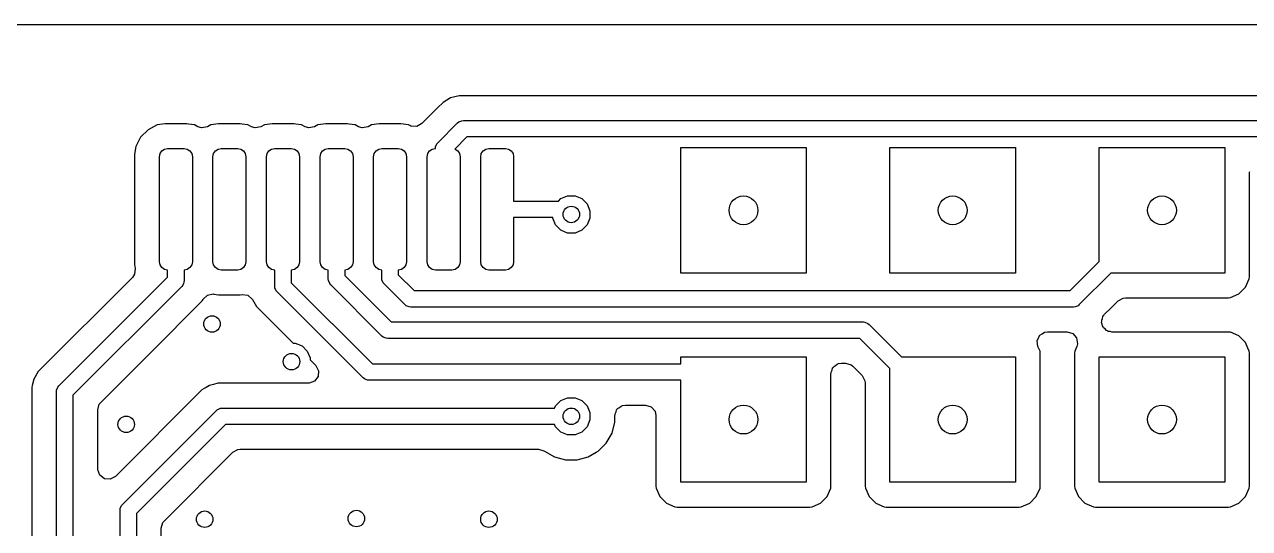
# Model space of a CAD drawing. Extents: x 0.22 to 1.78, y 0.22 to 1.38.
# Drawn here: x 0.569 to 1.155, y 1.141 to 1.382 of the extents above; entities that cross this region are included whole.
import ezdxf

# ---------------------------------------------------------------- set-up
doc = ezdxf.new("R2010")
doc.units = 0
doc.header["$MEASUREMENT"] = 0
doc.layers.add('BLACK', color=7, linetype='CONTINUOUS')

msp = doc.modelspace()

# ---------------------------------------------------------------- linework, layer by layer
at = {"layer": 'BLACK', "linetype": 'CONTINUOUS'}
for p, q in [((0.22285, 1.38211), (1.77715, 1.38211)), ((0.77305, 1.34698), (0.76945, 1.3449)), ((0.77706, 1.34805), (0.77305, 1.34698)), ((0.78121, 1.34805), (0.77706, 1.34805)), ((0.77706, 1.34805), (0.77706, 1.34805)), ((0.78151, 1.34805), (0.78121, 1.34805)), ((1.17609, 1.34805), (0.78151, 1.34805)), ((0.78151, 1.34805), (0.78151, 1.34805)), ((0.76652, 1.34197), (0.76248, 1.33793)), ((0.7668, 1.34225), (0.76652, 1.34197)), ((0.76652, 1.34197), (0.76652, 1.34197)), ((0.76945, 1.3449), (0.7668, 1.34225)), ((0.7668, 1.34225), (0.7668, 1.34225)), ((0.76945, 1.3449), (0.76945, 1.3449)), ((0.76248, 1.33793), (0.75927, 1.33472)), ((0.7669, 1.32562), (0.77635, 1.33507)), ((0.77635, 1.33507), (0.77695, 1.33556)), ((0.77695, 1.33556), (0.77837, 1.33614)), ((0.77837, 1.33614), (0.77913, 1.33622)), ((0.77913, 1.33622), (1.17402, 1.33622)), ((0.62841, 1.33181), (0.62488, 1.32828)), ((0.63286, 1.33408), (0.62841, 1.33181)), ((0.63655, 1.33467), (0.63286, 1.33408)), ((0.64691, 1.33467), (0.63655, 1.33467)), ((0.6478, 1.33452), (0.64691, 1.33467)), ((0.64691, 1.33467), (0.64691, 1.33467)), ((0.6506, 1.33408), (0.6478, 1.33452)), ((0.65228, 1.33323), (0.6506, 1.33408)), ((0.65403, 1.33271), (0.65228, 1.33323)), ((0.65678, 1.33323), (0.65403, 1.33271)), ((0.65845, 1.33408), (0.65678, 1.33323)), ((0.66214, 1.33467), (0.65845, 1.33408)), ((0.6725, 1.33467), (0.66214, 1.33467)), ((0.67339, 1.33452), (0.6725, 1.33467)), ((0.6725, 1.33467), (0.6725, 1.33467)), ((0.67619, 1.33408), (0.67339, 1.33452)), ((0.67787, 1.33323), (0.67619, 1.33408)), ((0.67962, 1.33271), (0.67787, 1.33323)), ((0.68237, 1.33323), (0.67962, 1.33271)), ((0.68404, 1.33408), (0.68237, 1.33323)), ((0.68774, 1.33467), (0.68404, 1.33408)), ((0.69809, 1.33467), (0.68774, 1.33467)), ((0.69898, 1.33452), (0.69809, 1.33467)), ((0.69809, 1.33467), (0.69809, 1.33467)), ((0.70178, 1.33408), (0.69898, 1.33452)), ((0.70346, 1.33323), (0.70178, 1.33408)), ((0.70521, 1.33271), (0.70346, 1.33323)), ((0.70796, 1.33323), (0.70521, 1.33271)), ((0.70963, 1.33408), (0.70796, 1.33323)), ((0.71333, 1.33467), (0.70963, 1.33408)), ((0.72368, 1.33467), (0.71333, 1.33467)), ((0.72457, 1.33452), (0.72368, 1.33467)), ((0.72368, 1.33467), (0.72368, 1.33467)), ((0.72737, 1.33408), (0.72457, 1.33452)), ((0.72905, 1.33323), (0.72737, 1.33408)), ((0.7308, 1.33271), (0.72905, 1.33323)), ((0.73355, 1.33323), (0.7308, 1.33271)), ((0.73522, 1.33408), (0.73355, 1.33323)), ((0.73892, 1.33467), (0.73522, 1.33408)), ((0.74927, 1.33467), (0.73892, 1.33467)), ((0.75296, 1.33408), (0.74927, 1.33467)), ((0.74927, 1.33467), (0.74927, 1.33467)), ((0.75351, 1.3338), (0.75296, 1.33408)), ((0.75296, 1.33408), (0.75296, 1.33408)), ((0.75296, 1.33408), (0.75296, 1.33408)), ((0.75403, 1.33358), (0.75351, 1.3338)), ((0.75681, 1.33338), (0.75403, 1.33358)), ((0.75927, 1.33472), (0.75681, 1.33338)), ((0.62261, 1.32383), (0.62203, 1.32014)), ((0.62488, 1.32828), (0.62261, 1.32383)), ((0.62261, 1.32383), (0.62261, 1.32383)), ((0.76575, 1.32283), (0.76582, 1.3236)), ((0.76582, 1.3236), (0.76641, 1.32502)), ((0.76641, 1.32502), (0.7669, 1.32562)), ((0.78076, 1.32835), (0.77498, 1.32256)), ((1.17238, 1.32835), (0.78076, 1.32835)), ((0.88299, 1.26331), (0.88299, 1.32331)), ((0.88299, 1.32331), (0.94299, 1.32331)), ((0.94299, 1.32331), (0.94299, 1.26331)), ((0.98299, 1.26331), (0.98299, 1.32331)), ((0.98299, 1.32331), (1.04299, 1.32331)), ((1.04299, 1.32331), (1.04299, 1.26331)), ((1.08299, 1.26887), (1.08299, 1.32331)), ((1.08299, 1.32331), (1.14299, 1.32331)), ((1.14299, 1.32331), (1.14299, 1.26331)), ((0.62203, 1.32014), (0.62203, 1.32014)), ((0.62203, 1.32014), (0.62203, 1.26746)), ((0.63386, 1.3189), (0.63416, 1.3204)), ((0.63386, 1.2687), (0.63386, 1.3189)), ((0.63416, 1.3204), (0.63501, 1.32168)), ((0.63501, 1.32168), (0.63629, 1.32253)), ((0.63629, 1.32253), (0.6378, 1.32283)), ((0.6378, 1.32283), (0.64567, 1.32283)), ((0.64567, 1.32283), (0.64718, 1.32253)), ((0.64718, 1.32253), (0.64845, 1.32168)), ((0.64845, 1.32168), (0.64931, 1.3204)), ((0.64931, 1.3204), (0.64961, 1.3189)), ((0.64961, 1.3189), (0.64961, 1.2687)), ((0.65945, 1.3189), (0.65975, 1.3204)), ((0.65945, 1.2687), (0.65945, 1.3189)), ((0.65975, 1.3204), (0.6606, 1.32168)), ((0.6606, 1.32168), (0.66188, 1.32253)), ((0.66188, 1.32253), (0.66339, 1.32283)), ((0.66339, 1.32283), (0.67126, 1.32283)), ((0.67126, 1.32283), (0.67277, 1.32253)), ((0.67277, 1.32253), (0.67404, 1.32168)), ((0.67404, 1.32168), (0.6749, 1.3204)), ((0.6749, 1.3204), (0.6752, 1.3189)), ((0.6752, 1.3189), (0.6752, 1.2687)), ((0.68504, 1.3189), (0.68534, 1.3204)), ((0.68504, 1.2687), (0.68504, 1.3189)), ((0.68534, 1.3204), (0.68619, 1.32168)), ((0.68619, 1.32168), (0.68747, 1.32253)), ((0.68747, 1.32253), (0.68898, 1.32283)), ((0.68898, 1.32283), (0.69685, 1.32283)), ((0.69685, 1.32283), (0.69836, 1.32253)), ((0.69836, 1.32253), (0.69963, 1.32168)), ((0.69963, 1.32168), (0.70049, 1.3204)), ((0.70049, 1.3204), (0.70079, 1.3189)), ((0.70079, 1.3189), (0.70079, 1.2687)), ((0.71063, 1.3189), (0.71093, 1.3204)), ((0.71063, 1.2687), (0.71063, 1.3189)), ((0.71093, 1.3204), (0.71178, 1.32168)), ((0.71178, 1.32168), (0.71306, 1.32253)), ((0.71306, 1.32253), (0.71457, 1.32283)), ((0.71457, 1.32283), (0.72244, 1.32283)), ((0.72244, 1.32283), (0.72395, 1.32253)), ((0.72395, 1.32253), (0.72522, 1.32168)), ((0.72522, 1.32168), (0.72608, 1.3204)), ((0.72608, 1.3204), (0.72638, 1.3189)), ((0.72638, 1.3189), (0.72638, 1.2687)), ((0.73622, 1.3189), (0.73652, 1.3204)), ((0.73622, 1.2687), (0.73622, 1.3189)), ((0.73652, 1.3204), (0.73737, 1.32168)), ((0.73737, 1.32168), (0.73865, 1.32253)), ((0.73865, 1.32253), (0.74016, 1.32283)), ((0.74016, 1.32283), (0.74803, 1.32283)), ((0.74803, 1.32283), (0.74954, 1.32253)), ((0.74954, 1.32253), (0.75082, 1.32168)), ((0.75082, 1.32168), (0.75167, 1.3204)), ((0.75167, 1.3204), (0.75197, 1.3189)), ((0.75197, 1.3189), (0.75197, 1.2687)), ((0.76181, 1.3189), (0.76211, 1.3204)), ((0.76181, 1.2687), (0.76181, 1.3189)), ((0.76211, 1.3204), (0.76296, 1.32168)), ((0.76296, 1.32168), (0.76424, 1.32253)), ((0.76424, 1.32253), (0.76575, 1.32283)), ((0.77498, 1.32256), (0.77513, 1.32253)), ((0.77513, 1.32253), (0.77641, 1.32168)), ((0.77641, 1.32168), (0.77726, 1.3204)), ((0.77726, 1.3204), (0.77756, 1.3189)), ((0.77756, 1.3189), (0.77756, 1.2687)), ((0.7874, 1.3189), (0.7877, 1.3204)), ((0.7874, 1.2687), (0.7874, 1.3189)), ((0.7877, 1.3204), (0.78855, 1.32168)), ((0.78855, 1.32168), (0.78983, 1.32253)), ((0.78983, 1.32253), (0.79134, 1.32283)), ((0.79134, 1.32283), (0.79921, 1.32283)), ((0.79921, 1.32283), (0.80072, 1.32253)), ((0.80072, 1.32253), (0.802, 1.32168)), ((0.802, 1.32168), (0.80285, 1.3204)), ((0.80285, 1.3204), (0.80315, 1.3189)), ((0.80315, 1.3189), (0.80315, 1.29774)), ((1.15482, 1.31156), (1.15492, 1.3119)), ((1.15482, 1.26154), (1.15482, 1.31156)), ((0.82568, 1.29887), (0.82894, 1.30022)), ((0.82894, 1.30022), (0.83248, 1.30022)), ((0.83248, 1.30022), (0.83574, 1.29887)), ((0.80315, 1.29774), (0.82455, 1.29774)), ((0.82455, 1.29774), (0.82568, 1.29887)), ((0.83574, 1.29887), (0.83824, 1.29637)), ((0.83824, 1.29637), (0.83959, 1.29311)), ((0.82183, 1.28986), (0.80315, 1.28986)), ((0.80315, 1.28986), (0.80315, 1.2687)), ((0.82183, 1.28957), (0.82183, 1.28986)), ((0.82318, 1.28631), (0.82183, 1.28957)), ((0.83959, 1.28957), (0.83824, 1.28631)), ((0.83959, 1.29311), (0.83959, 1.28957)), ((0.82568, 1.28381), (0.82318, 1.28631)), ((0.82894, 1.28246), (0.82568, 1.28381)), ((0.83248, 1.28246), (0.82894, 1.28246)), ((0.83574, 1.28381), (0.83248, 1.28246)), ((0.83824, 1.28631), (0.83574, 1.28381)), ((0.62233, 1.26552), (0.62198, 1.26275)), ((0.62203, 1.26746), (0.62233, 1.26552)), ((0.63416, 1.26719), (0.63386, 1.2687)), ((0.63501, 1.26592), (0.63416, 1.26719)), ((0.63629, 1.26506), (0.63501, 1.26592)), ((0.6378, 1.26476), (0.63629, 1.26506)), ((0.6378, 1.26136), (0.6378, 1.26476)), ((0.64718, 1.26506), (0.64567, 1.26476)), ((0.64567, 1.26476), (0.64567, 1.25973)), ((0.64845, 1.26592), (0.64718, 1.26506)), ((0.64931, 1.26719), (0.64845, 1.26592)), ((0.64961, 1.2687), (0.64931, 1.26719)), ((0.65975, 1.26719), (0.65945, 1.2687)), ((0.6606, 1.26592), (0.65975, 1.26719)), ((0.66188, 1.26506), (0.6606, 1.26592)), ((0.66339, 1.26476), (0.66188, 1.26506)), ((0.67126, 1.26476), (0.66339, 1.26476)), ((0.67277, 1.26506), (0.67126, 1.26476)), ((0.67404, 1.26592), (0.67277, 1.26506)), ((0.6749, 1.26719), (0.67404, 1.26592)), ((0.6752, 1.2687), (0.6749, 1.26719)), ((0.68534, 1.26719), (0.68504, 1.2687)), ((0.68619, 1.26592), (0.68534, 1.26719)), ((0.68747, 1.26506), (0.68619, 1.26592)), ((0.68898, 1.26476), (0.68747, 1.26506)), ((0.68898, 1.25709), (0.68898, 1.26476)), ((0.69836, 1.26506), (0.69685, 1.26476)), ((0.69685, 1.26476), (0.69685, 1.25872)), ((0.69963, 1.26592), (0.69836, 1.26506)), ((0.70049, 1.26719), (0.69963, 1.26592)), ((0.70079, 1.2687), (0.70049, 1.26719)), ((0.71093, 1.26719), (0.71063, 1.2687)), ((0.71178, 1.26592), (0.71093, 1.26719)), ((0.71306, 1.26506), (0.71178, 1.26592)), ((0.71457, 1.26476), (0.71306, 1.26506)), ((0.71457, 1.2605), (0.71457, 1.26476)), ((0.72395, 1.26506), (0.72244, 1.26476)), ((0.72244, 1.26476), (0.72244, 1.26213)), ((0.72522, 1.26592), (0.72395, 1.26506)), ((0.72608, 1.26719), (0.72522, 1.26592)), ((0.72638, 1.2687), (0.72608, 1.26719)), ((0.73652, 1.26719), (0.73622, 1.2687)), ((0.73737, 1.26592), (0.73652, 1.26719)), ((0.73865, 1.26506), (0.73737, 1.26592)), ((0.74016, 1.26476), (0.73865, 1.26506)), ((0.74016, 1.26091), (0.74016, 1.26476)), ((0.74954, 1.26506), (0.74803, 1.26476)), ((0.74803, 1.26476), (0.74803, 1.26254)), ((0.75082, 1.26592), (0.74954, 1.26506)), ((0.75167, 1.26719), (0.75082, 1.26592)), ((0.75197, 1.2687), (0.75167, 1.26719)), ((0.76211, 1.26719), (0.76181, 1.2687)), ((0.76296, 1.26592), (0.76211, 1.26719)), ((0.76424, 1.26506), (0.76296, 1.26592)), ((0.76575, 1.26476), (0.76424, 1.26506)), ((0.77362, 1.26476), (0.76575, 1.26476)), ((0.77513, 1.26506), (0.77362, 1.26476)), ((0.77641, 1.26592), (0.77513, 1.26506)), ((0.77726, 1.26719), (0.77641, 1.26592)), ((0.77756, 1.2687), (0.77726, 1.26719)), ((0.7877, 1.26719), (0.7874, 1.2687)), ((0.78855, 1.26592), (0.7877, 1.26719)), ((0.78983, 1.26506), (0.78855, 1.26592)), ((0.79134, 1.26476), (0.78983, 1.26506)), ((0.79921, 1.26476), (0.79134, 1.26476)), ((0.80072, 1.26506), (0.79921, 1.26476)), ((0.802, 1.26592), (0.80072, 1.26506)), ((0.80285, 1.26719), (0.802, 1.26592)), ((0.80315, 1.2687), (0.80285, 1.26719)), ((1.06905, 1.25494), (1.08299, 1.26887)), ((0.62094, 1.26124), (0.57597, 1.21626)), ((0.5858, 1.20937), (0.6378, 1.26136)), ((0.62198, 1.26275), (0.62094, 1.26124)), ((0.64559, 1.25896), (0.64532, 1.25831)), ((0.64567, 1.25973), (0.64559, 1.25896)), ((0.69685, 1.25872), (0.73563, 1.21994)), ((0.71464, 1.25973), (0.71457, 1.2605)), ((0.71523, 1.25831), (0.71464, 1.25973)), ((0.72244, 1.26213), (0.74463, 1.23994)), ((0.74023, 1.26014), (0.74016, 1.26091)), ((0.74082, 1.25872), (0.74023, 1.26014)), ((0.74131, 1.25812), (0.74082, 1.25872)), ((0.74803, 1.26254), (0.75563, 1.25494)), ((0.94299, 1.26331), (0.88299, 1.26331)), ((1.04299, 1.26331), (0.98299, 1.26331)), ((1.08856, 1.26331), (1.07347, 1.24822)), ((1.14299, 1.26331), (1.08856, 1.26331)), ((1.15292, 1.25651), (1.15471, 1.26055)), ((1.15471, 1.26055), (1.15482, 1.26154)), ((0.64452, 1.25695), (0.59252, 1.20495)), ((0.64501, 1.25754), (0.64452, 1.25695)), ((0.64532, 1.25831), (0.64501, 1.25754)), ((0.65685, 1.2528), (0.65959, 1.25333)), ((0.65959, 1.25333), (0.65989, 1.25329)), ((0.65989, 1.25329), (0.66214, 1.25293)), ((0.66214, 1.25293), (0.6725, 1.25293)), ((0.6725, 1.25293), (0.67335, 1.25307)), ((0.67335, 1.25307), (0.67612, 1.25271)), ((0.68905, 1.25632), (0.68898, 1.25709)), ((0.68964, 1.2549), (0.68905, 1.25632)), ((0.69013, 1.2543), (0.68964, 1.2549)), ((0.73122, 1.21322), (0.69013, 1.2543)), ((0.71572, 1.25771), (0.71523, 1.25831)), ((0.74022, 1.23322), (0.71572, 1.25771)), ((0.75122, 1.24822), (0.74131, 1.25812)), ((0.75563, 1.25494), (1.06905, 1.25494)), ((1.14575, 1.25159), (1.14979, 1.25338)), ((1.14979, 1.25338), (1.15292, 1.25651)), ((0.62937, 1.22507), (0.65435, 1.25005)), ((0.65435, 1.25005), (0.65472, 1.25069)), ((0.65472, 1.25069), (0.65482, 1.25087)), ((0.65482, 1.25087), (0.65685, 1.2528)), ((0.67612, 1.25271), (0.67826, 1.25091)), ((0.67826, 1.25091), (0.67842, 1.25065)), ((0.67842, 1.25065), (0.6803, 1.2474)), ((0.6803, 1.2474), (0.6803, 1.2474)), ((0.6803, 1.2474), (0.6803, 1.2474)), ((0.6803, 1.2474), (0.69782, 1.22988)), ((0.75181, 1.24773), (0.75122, 1.24822)), ((0.75323, 1.24714), (0.75181, 1.24773)), ((0.754, 1.24706), (0.75323, 1.24714)), ((1.07069, 1.24706), (0.754, 1.24706)), ((1.07145, 1.24714), (1.07069, 1.24706)), ((1.07287, 1.24773), (1.07145, 1.24714)), ((1.07347, 1.24822), (1.07287, 1.24773)), ((1.0887, 1.24672), (1.09201, 1.25002)), ((1.09201, 1.25002), (1.09446, 1.25136)), ((1.09446, 1.25136), (1.09552, 1.25148)), ((1.09552, 1.25148), (1.14476, 1.25148)), ((1.14476, 1.25148), (1.14575, 1.25159)), ((1.14476, 1.25148), (1.14476, 1.25148)), ((1.08419, 1.2408), (1.08456, 1.24161)), ((1.08456, 1.24161), (1.08474, 1.24248)), ((1.08474, 1.24248), (1.08527, 1.24319)), ((1.08527, 1.24319), (1.08535, 1.24335)), ((1.08535, 1.24335), (1.08559, 1.24361)), ((1.08559, 1.24361), (1.0887, 1.24672)), ((0.74463, 1.23994), (0.9703, 1.23994)), ((0.9703, 1.23994), (0.97107, 1.23986)), ((0.97107, 1.23986), (0.97249, 1.23927)), ((0.97249, 1.23927), (0.97308, 1.23878)), ((0.97308, 1.23878), (0.98856, 1.22331)), ((1.08415, 1.23974), (1.08426, 1.24027)), ((1.08446, 1.23891), (1.08415, 1.23974)), ((1.08426, 1.24027), (1.08419, 1.2408)), ((1.08459, 1.23804), (1.08446, 1.23891)), ((1.08494, 1.23763), (1.08459, 1.23804)), ((1.08513, 1.23713), (1.08494, 1.23763)), ((1.08584, 1.23659), (1.08513, 1.23713)), ((1.08642, 1.23593), (1.08584, 1.23659)), ((1.08693, 1.23577), (1.08642, 1.23593)), ((1.08736, 1.23545), (1.08693, 1.23577)), ((1.08825, 1.23539), (1.08736, 1.23545)), ((1.0891, 1.23514), (1.08825, 1.23539)), ((0.69782, 1.22988), (0.69877, 1.22988)), ((0.69877, 1.22988), (0.70203, 1.22853)), ((0.74081, 1.23273), (0.74022, 1.23322)), ((0.74223, 1.23214), (0.74081, 1.23273)), ((0.743, 1.23206), (0.74223, 1.23214)), ((0.96867, 1.23206), (0.743, 1.23206)), ((0.98299, 1.21774), (0.96867, 1.23206)), ((1.05336, 1.23098), (1.05338, 1.23101)), ((1.05356, 1.22962), (1.05336, 1.23098)), ((1.05337, 1.23104), (1.05396, 1.23228)), ((1.05338, 1.23101), (1.05337, 1.23104)), ((1.05373, 1.22827), (1.05356, 1.22962)), ((1.05396, 1.23228), (1.05452, 1.23352)), ((1.05452, 1.23352), (1.05455, 1.23354)), ((1.05455, 1.23354), (1.05456, 1.23357)), ((1.05456, 1.23357), (1.05573, 1.23429)), ((1.05573, 1.23429), (1.05687, 1.23503)), ((1.05687, 1.23503), (1.05692, 1.23504)), ((1.05692, 1.23504), (1.05693, 1.23505)), ((1.05693, 1.23505), (1.05827, 1.23523)), ((1.05827, 1.23523), (1.06771, 1.23523)), ((1.06771, 1.23523), (1.07039, 1.23444)), ((1.07039, 1.23444), (1.07222, 1.23233)), ((1.07222, 1.23233), (1.07262, 1.22957)), ((1.07262, 1.22957), (1.07225, 1.22827)), ((1.14476, 1.23514), (1.0891, 1.23514)), ((1.14575, 1.23502), (1.14476, 1.23514)), ((1.14979, 1.23324), (1.14575, 1.23502)), ((1.14575, 1.23502), (1.14575, 1.23502)), ((1.15292, 1.23011), (1.14979, 1.23324)), ((1.14979, 1.23324), (1.14979, 1.23324)), ((1.15409, 1.22746), (1.15292, 1.23011)), ((0.6058, 1.2015), (0.62937, 1.22507)), ((0.70203, 1.22853), (0.70453, 1.22603)), ((0.70453, 1.22603), (0.70588, 1.22277)), ((1.05471, 1.22606), (1.05373, 1.22827)), ((1.05482, 1.22507), (1.05471, 1.22606)), ((1.05482, 1.16154), (1.05482, 1.22507)), ((1.07128, 1.22606), (1.07116, 1.22507)), ((1.07116, 1.22507), (1.07116, 1.16154)), ((1.07225, 1.22827), (1.07128, 1.22606)), ((1.15471, 1.22606), (1.15409, 1.22746)), ((1.15482, 1.22507), (1.15471, 1.22606)), ((1.15482, 1.16154), (1.15482, 1.22507)), ((1.15482, 1.22507), (1.15482, 1.22507)), ((0.70588, 1.22277), (0.70588, 1.22182)), ((0.70588, 1.22182), (0.70858, 1.21912)), ((0.70858, 1.21912), (0.70992, 1.21666)), ((0.73563, 1.21994), (0.88299, 1.21994)), ((0.88299, 1.21994), (0.88299, 1.22331)), ((0.88299, 1.22331), (0.94299, 1.22331)), ((0.94299, 1.22331), (0.94299, 1.16331)), ((0.95531, 1.21694), (0.95561, 1.21795)), ((0.95561, 1.21795), (0.95588, 1.21819)), ((0.95588, 1.21819), (0.95603, 1.21852)), ((0.95603, 1.21852), (0.95692, 1.21909)), ((0.95692, 1.21909), (0.95772, 1.21978)), ((0.95772, 1.21978), (0.95814, 1.21988)), ((0.95814, 1.21988), (0.95839, 1.22003)), ((0.95839, 1.22003), (0.95978, 1.22023)), ((0.95978, 1.22023), (0.96171, 1.22023)), ((0.96171, 1.22023), (0.9644, 1.21944)), ((0.9644, 1.21944), (0.96522, 1.21878)), ((0.96522, 1.21878), (0.96971, 1.21429)), ((0.98299, 1.16331), (0.98299, 1.21774)), ((0.98856, 1.22331), (1.04299, 1.22331)), ((1.04299, 1.22331), (1.04299, 1.16331)), ((1.08299, 1.16331), (1.08299, 1.22331)), ((1.08299, 1.22331), (1.14299, 1.22331)), ((1.14299, 1.22331), (1.14299, 1.16331)), ((0.57389, 1.21267), (0.57306, 1.20958)), ((0.57597, 1.21626), (0.57389, 1.21267)), ((0.57389, 1.21267), (0.57389, 1.21267)), ((0.57389, 1.21267), (0.57389, 1.21267)), ((0.57597, 1.21626), (0.57597, 1.21626)), ((0.70972, 1.21388), (0.70805, 1.21164)), ((0.70992, 1.21666), (0.70972, 1.21388)), ((0.73181, 1.21273), (0.73122, 1.21322)), ((0.73223, 1.21255), (0.73181, 1.21273)), ((0.73323, 1.21214), (0.73223, 1.21255)), ((0.734, 1.21206), (0.73323, 1.21214)), ((0.88299, 1.21206), (0.734, 1.21206)), ((0.88299, 1.16331), (0.88299, 1.21206)), ((0.95482, 1.21527), (0.95492, 1.21562)), ((0.95482, 1.16154), (0.95482, 1.21527)), ((0.95487, 1.21598), (0.95531, 1.21694)), ((0.95492, 1.21562), (0.95487, 1.21598)), ((0.96971, 1.21429), (0.97105, 1.21184)), ((0.57306, 1.20958), (0.57281, 1.20866)), ((0.57281, 1.20866), (0.57281, 1.03303)), ((0.58465, 1.20658), (0.58472, 1.20735)), ((0.58465, 0.94685), (0.58465, 1.20658)), ((0.58472, 1.20735), (0.58531, 1.20877)), ((0.58531, 1.20877), (0.5858, 1.20937)), ((0.6542, 1.2075), (0.61282, 1.16612)), ((0.6552, 1.20808), (0.6542, 1.2075)), ((0.6542, 1.2075), (0.6542, 1.2075)), ((0.65621, 1.20866), (0.6552, 1.20808)), ((0.6578, 1.20958), (0.65621, 1.20866)), ((0.65966, 1.21007), (0.6578, 1.20958)), ((0.6578, 1.20958), (0.6578, 1.20958)), ((0.66181, 1.21065), (0.65966, 1.21007)), ((0.70508, 1.21065), (0.66181, 1.21065)), ((0.70543, 1.21066), (0.70508, 1.21065)), ((0.70805, 1.21164), (0.70543, 1.21066)), ((0.97105, 1.21184), (0.97116, 1.21078)), ((0.97116, 1.21078), (0.97116, 1.16154)), ((0.59252, 1.20495), (0.59252, 0.94685)), ((0.60435, 1.198), (0.60514, 1.20068)), ((0.60514, 1.20068), (0.6058, 1.2015)), ((0.82318, 1.19991), (0.82568, 1.20241)), ((0.82568, 1.20241), (0.82894, 1.20376)), ((0.82894, 1.20376), (0.83248, 1.20376)), ((0.83248, 1.20376), (0.83574, 1.20241)), ((0.83574, 1.20241), (0.83824, 1.19991)), ((0.85516, 1.20003), (0.85656, 1.20023)), ((0.85656, 1.20023), (0.8662, 1.20023)), ((0.8662, 1.20023), (0.86888, 1.19944)), ((0.60435, 1.16963), (0.60435, 1.198)), ((0.61622, 1.15278), (0.6611, 1.19767)), ((0.6611, 1.19767), (0.66169, 1.19816)), ((0.66169, 1.19816), (0.66211, 1.19833)), ((0.66211, 1.19833), (0.66311, 1.19874)), ((0.66311, 1.19874), (0.66388, 1.19882)), ((0.66388, 1.19882), (0.82273, 1.19882)), ((0.82273, 1.19882), (0.82318, 1.19991)), ((0.83824, 1.19991), (0.83959, 1.19665)), ((0.83959, 1.19665), (0.83959, 1.19312)), ((0.85159, 1.19527), (0.8517, 1.19562)), ((0.85159, 1.19213), (0.85159, 1.19527)), ((0.85164, 1.19598), (0.85208, 1.19694)), ((0.8517, 1.19562), (0.85164, 1.19598)), ((0.85208, 1.19694), (0.85238, 1.19795)), ((0.85238, 1.19795), (0.85266, 1.19819)), ((0.85266, 1.19819), (0.85281, 1.19852)), ((0.85281, 1.19852), (0.8537, 1.19909)), ((0.8537, 1.19909), (0.85449, 1.19978)), ((0.85449, 1.19978), (0.85492, 1.19988)), ((0.85492, 1.19988), (0.85516, 1.20003)), ((0.86888, 1.19944), (0.87071, 1.19733)), ((0.87071, 1.19733), (0.87116, 1.19527)), ((0.87116, 1.19527), (0.87116, 1.16154)), ((0.66551, 1.19094), (0.62294, 1.14837)), ((0.82273, 1.19094), (0.66551, 1.19094)), ((0.82318, 1.18985), (0.82273, 1.19094)), ((0.82568, 1.18735), (0.82318, 1.18985)), ((0.83824, 1.18985), (0.83574, 1.18735)), ((0.83959, 1.19312), (0.83824, 1.18985)), ((0.85017, 1.18682), (0.85159, 1.19213)), ((0.82894, 1.186), (0.82568, 1.18735)), ((0.83248, 1.186), (0.82894, 1.186)), ((0.83574, 1.18735), (0.83248, 1.186)), ((0.84742, 1.18206), (0.85017, 1.18682)), ((0.63622, 1.14492), (0.66896, 1.17766)), ((0.66896, 1.17766), (0.67141, 1.179)), ((0.67141, 1.179), (0.67247, 1.17911)), ((0.67247, 1.17911), (0.81497, 1.17911)), ((0.81497, 1.17911), (0.81765, 1.17833)), ((0.81765, 1.17833), (0.81783, 1.1782)), ((0.81783, 1.1782), (0.82265, 1.17542)), ((0.83877, 1.17542), (0.84265, 1.17766)), ((0.84265, 1.17766), (0.84353, 1.17817)), ((0.84353, 1.17817), (0.84742, 1.18206)), ((0.82265, 1.17542), (0.82265, 1.17542)), ((0.82265, 1.17542), (0.82265, 1.17542)), ((0.82265, 1.17542), (0.82796, 1.174)), ((0.82796, 1.174), (0.82796, 1.174)), ((0.82796, 1.174), (0.83346, 1.174)), ((0.83346, 1.174), (0.83877, 1.17542)), ((0.83346, 1.174), (0.83346, 1.174)), ((0.83877, 1.17542), (0.83877, 1.17542)), ((0.83877, 1.17542), (0.83877, 1.17542)), ((0.60436, 1.16927), (0.60435, 1.16963)), ((0.60534, 1.16665), (0.60436, 1.16927)), ((0.60758, 1.16498), (0.60534, 1.16665)), ((0.61282, 1.16612), (0.61037, 1.16478)), ((0.61037, 1.16478), (0.60758, 1.16498)), ((0.87116, 1.16154), (0.87116, 1.16154)), ((0.87116, 1.16154), (0.87128, 1.16055)), ((0.87128, 1.16055), (0.87128, 1.16055)), ((0.87128, 1.16055), (0.87306, 1.15651)), ((0.94299, 1.16331), (0.88299, 1.16331)), ((0.95292, 1.15651), (0.95471, 1.16055)), ((0.95471, 1.16055), (0.95482, 1.16154)), ((0.97116, 1.16154), (0.97116, 1.16154)), ((0.97116, 1.16154), (0.97128, 1.16055)), ((0.97128, 1.16055), (0.97128, 1.16055)), ((0.97128, 1.16055), (0.97306, 1.15651)), ((1.04299, 1.16331), (0.98299, 1.16331)), ((1.05292, 1.15651), (1.05471, 1.16055)), ((1.05471, 1.16055), (1.05482, 1.16154)), ((1.07116, 1.16154), (1.07116, 1.16154)), ((1.07116, 1.16154), (1.07128, 1.16055)), ((1.07128, 1.16055), (1.07128, 1.16055)), ((1.07128, 1.16055), (1.07306, 1.15651)), ((1.14299, 1.16331), (1.08299, 1.16331)), ((1.15292, 1.15651), (1.15471, 1.16055)), ((1.15471, 1.16055), (1.15482, 1.16154)), ((0.87306, 1.15651), (0.87619, 1.15338)), ((0.87619, 1.15338), (0.87619, 1.15338)), ((0.87619, 1.15338), (0.87619, 1.15338)), ((0.87619, 1.15338), (0.88024, 1.15159)), ((0.94575, 1.15159), (0.94979, 1.15338)), ((0.94979, 1.15338), (0.95292, 1.15651)), ((0.97306, 1.15651), (0.97619, 1.15338)), ((0.97619, 1.15338), (0.97619, 1.15338)), ((0.97619, 1.15338), (0.97619, 1.15338)), ((0.97619, 1.15338), (0.98024, 1.15159)), ((1.04575, 1.15159), (1.04979, 1.15338)), ((1.04979, 1.15338), (1.05292, 1.15651)), ((1.07306, 1.15651), (1.07619, 1.15338)), ((1.07619, 1.15338), (1.07619, 1.15338)), ((1.07619, 1.15338), (1.07619, 1.15338)), ((1.07619, 1.15338), (1.08024, 1.15159)), ((1.14575, 1.15159), (1.14979, 1.15338)), ((1.14979, 1.15338), (1.15292, 1.15651)), ((0.61506, 1.15), (0.61514, 1.15077)), ((0.61506, 0.91197), (0.61506, 1.15)), ((0.61514, 1.15077), (0.61573, 1.15219)), ((0.61573, 1.15219), (0.61622, 1.15278)), ((0.62294, 1.14837), (0.62294, 0.91034)), ((0.88024, 1.15159), (0.88123, 1.15148)), ((0.88123, 1.15148), (0.94476, 1.15148)), ((0.94476, 1.15148), (0.94575, 1.15159)), ((0.98024, 1.15159), (0.98123, 1.15148)), ((0.98123, 1.15148), (1.04476, 1.15148)), ((1.04476, 1.15148), (1.04575, 1.15159)), ((1.08024, 1.15159), (1.08123, 1.15148)), ((1.08123, 1.15148), (1.14476, 1.15148)), ((1.14476, 1.15148), (1.14575, 1.15159)), ((0.63477, 1.14141), (0.63556, 1.1441)), ((0.63556, 1.1441), (0.63622, 1.14492)), ((0.63477, 1.09592), (0.63477, 1.14141))]:
    msp.add_line(p, q, dxfattribs=at)
at = {"layer": 'BLACK'}
for centre, radius in [((0.91299, 1.29331), 0.00689), ((1.01299, 1.29331), 0.00689), ((1.11299, 1.29331), 0.00689), ((0.83071, 1.29134), 0.00394), ((0.659, 1.239), 0.00394), ((0.697, 1.221), 0.00394), ((0.91299, 1.19331), 0.00689), ((1.01299, 1.19331), 0.00689), ((1.11299, 1.19331), 0.00689), ((0.618, 1.191), 0.00394), ((0.83071, 1.19488), 0.00394), ((0.65551, 1.14567), 0.00394), ((0.728, 1.146), 0.00394), ((0.79134, 1.14567), 0.00394)]:
    msp.add_circle(centre, radius, dxfattribs=at)
at = {"layer": 'WHITE'}
for centre, radius in [((0.91299, 1.29331), 0.00689), ((1.01299, 1.29331), 0.00689), ((1.11299, 1.29331), 0.00689), ((0.83071, 1.29134), 0.00394), ((0.659, 1.239), 0.00394), ((0.697, 1.221), 0.00394), ((0.91299, 1.19331), 0.00689), ((1.01299, 1.19331), 0.00689), ((1.11299, 1.19331), 0.00689), ((0.618, 1.191), 0.00394), ((0.83071, 1.19488), 0.00394), ((0.65551, 1.14567), 0.00394), ((0.728, 1.146), 0.00394), ((0.79134, 1.14567), 0.00394)]:
    msp.add_circle(centre, radius, dxfattribs=at)

doc.saveas('drawing.dxf')
